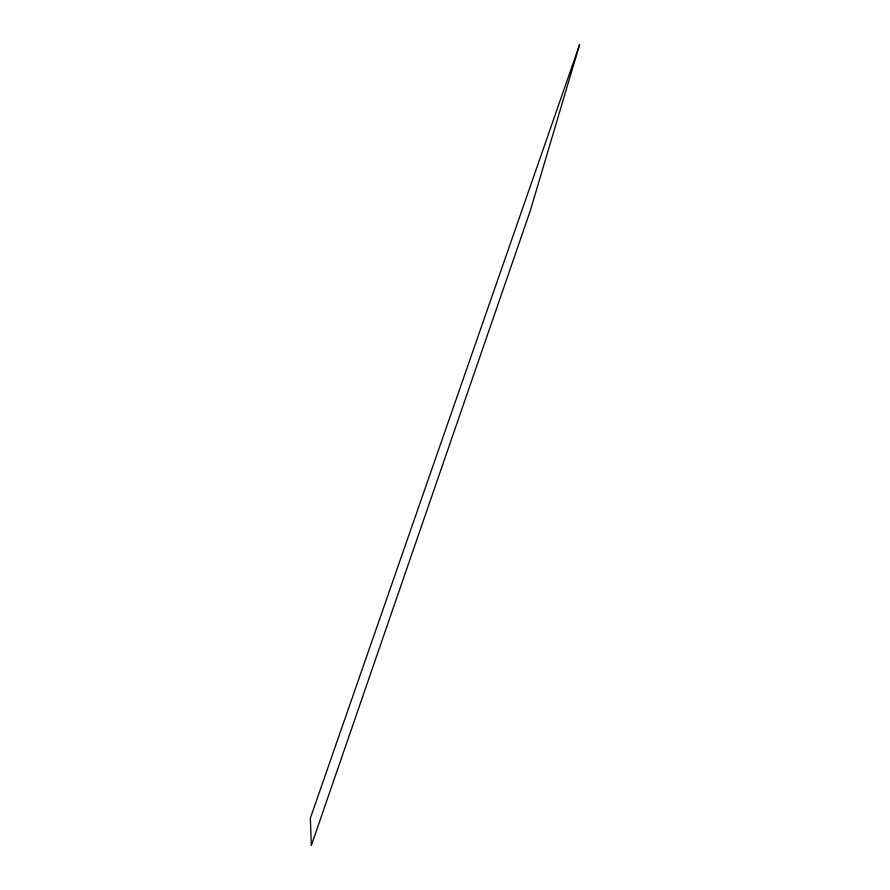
<?xml version="1.0" encoding="UTF-8"?>
<svg xmlns="http://www.w3.org/2000/svg" width="890" height="890" viewBox="0 0 890 890"><rect width="100%" height="100%" fill="white"/><g stroke="black" fill="none" stroke-linecap="round" stroke-linejoin="round"><path stroke-width="1.33" d="M579.646 44.5L530.14 211.208L311.311 845.5L310.354 818.166L579.646 44.5"/></g></svg>
